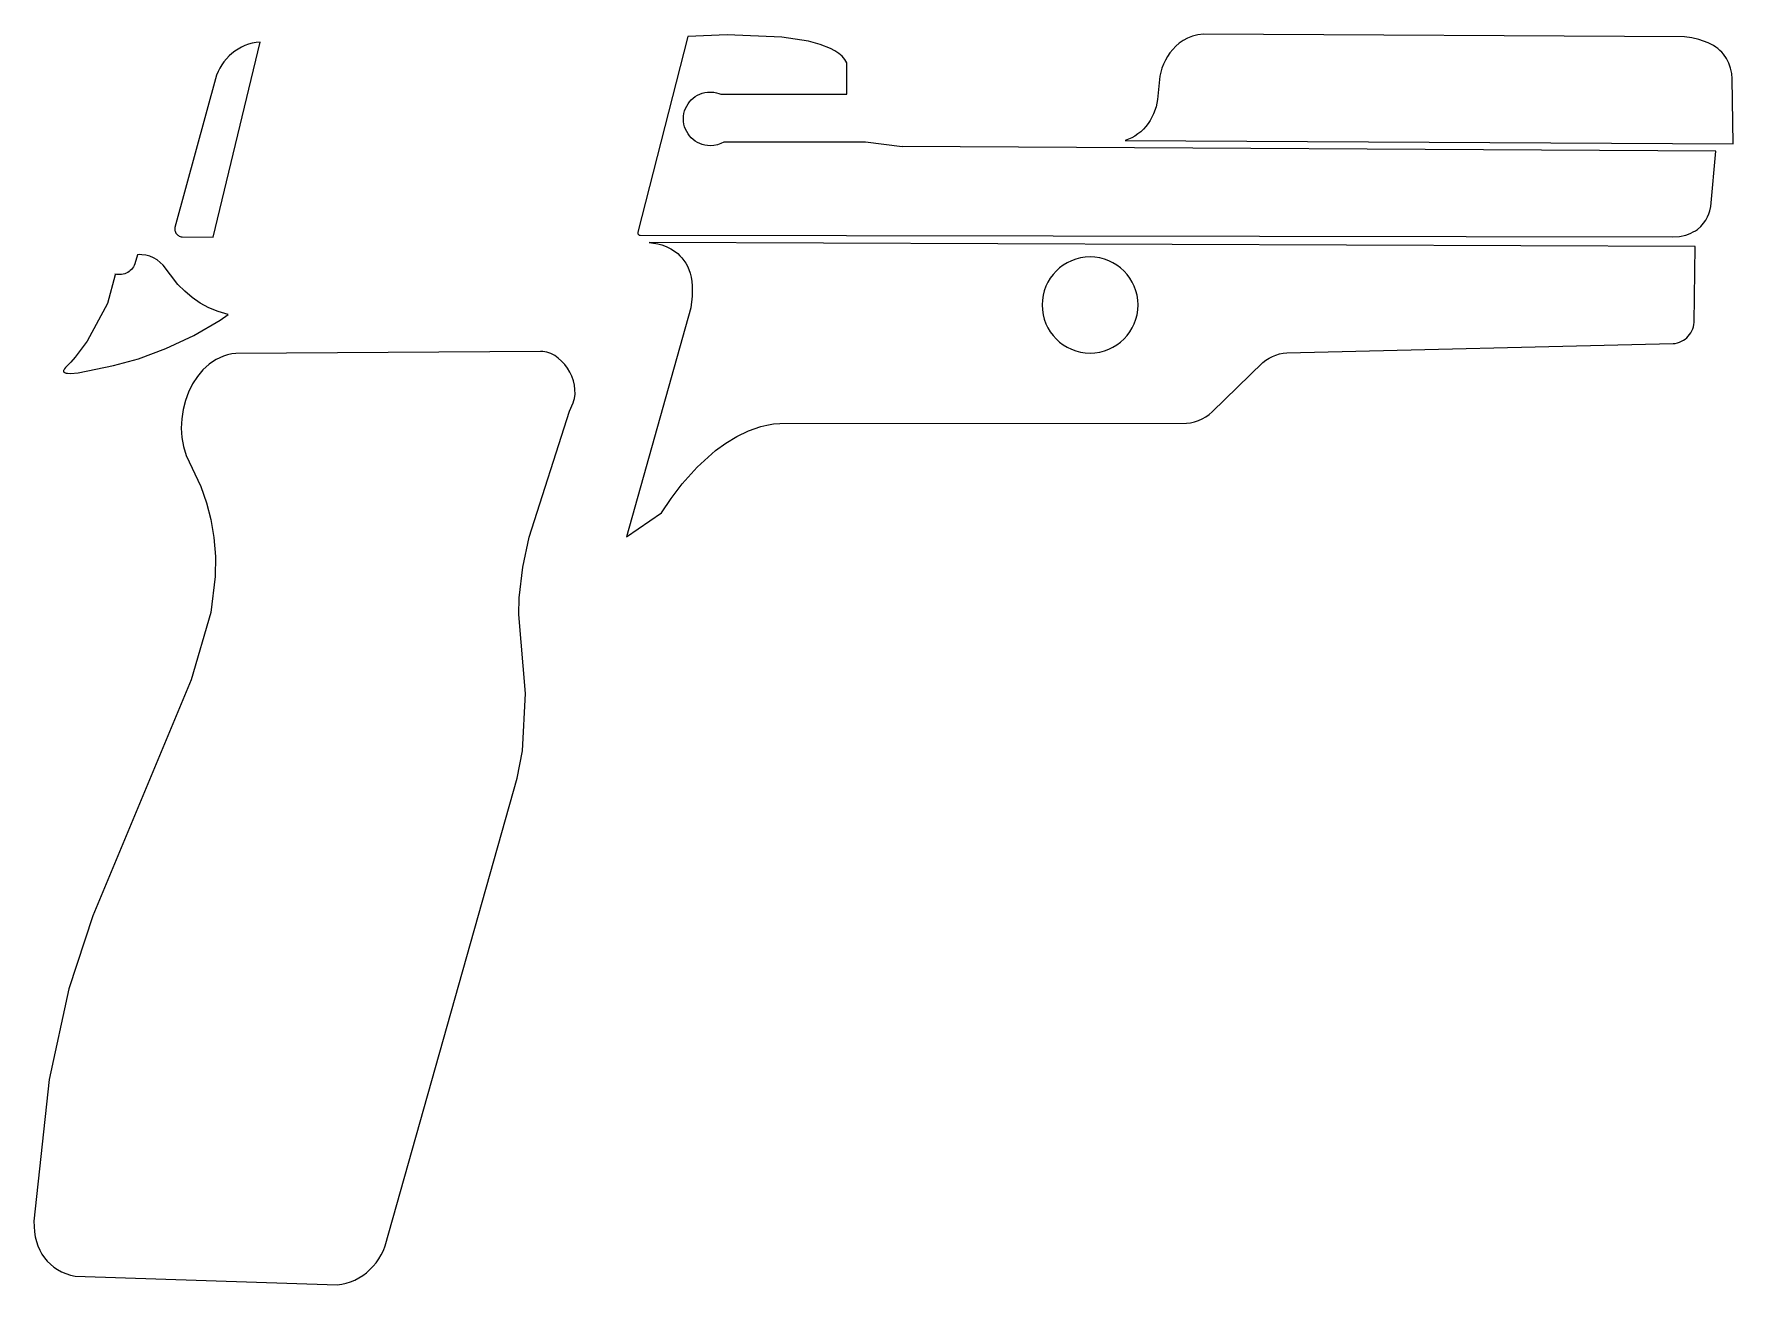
# Model space of a CAD drawing. Header units: metres. Extents: x 163 to 299, y -147 to -46.
import ezdxf

# ---------------------------------------------------------------- set-up
doc = ezdxf.new("R2010")
doc.units = ezdxf.units.M

msp = doc.modelspace()

# ---------------------------------------------------------------- linework, layer by layer
for points in [[(180.942742, -47.10176), (180.62702, -47.138844), (180.318664, -47.199804), (180.01869, -47.283624), (179.728114, -47.389542), (179.447952, -47.516796), (179.17922, -47.66437), (178.923188, -47.831502), (178.680618, -48.017176), (178.45278, -48.22063), (178.24069, -48.440848), (178.045364, -48.677068), (177.867818, -48.928528), (177.709068, -49.194212), (177.570384, -49.473104), (177.452528, -49.764696), (174.108364, -61.975746), (174.101506, -62.053978), (174.103792, -62.130686), (174.114968, -62.205616), (174.134272, -62.278006), (174.16145, -62.347094), (174.195994, -62.412626), (174.23765, -62.47384), (174.285656, -62.529974), (174.339758, -62.58052), (174.399448, -62.62497), (174.464218, -62.662816), (174.53356, -62.693296), (174.606966, -62.715648), (174.684182, -62.729618), (177.176176, -62.734444), (180.94325, -47.10176)], [(232.464102, -55.491634), (229.514146, -55.11927), (218.144344, -55.11927), (217.896186, -55.243984), (217.631264, -55.336694), (217.351864, -55.394352), (217.060526, -55.414164), (216.840562, -55.402988), (216.626948, -55.370476), (216.4207, -55.31739), (216.223088, -55.245), (216.035128, -55.154322), (215.857836, -55.046626), (215.692228, -54.922674), (215.53932, -54.783736), (215.400382, -54.631082), (215.27643, -54.465474), (215.168734, -54.288182), (215.078056, -54.100222), (215.005666, -53.90261), (214.95258, -53.696362), (214.920068, -53.482748), (214.908892, -53.262784), (214.920068, -53.04282), (214.95258, -52.829206), (215.005666, -52.622958), (215.078056, -52.425346), (215.168734, -52.237386), (215.27643, -52.060094), (215.400382, -51.894486), (215.53932, -51.741578), (215.692228, -51.60264), (215.857836, -51.478688), (216.035128, -51.370992), (216.223088, -51.280314), (216.4207, -51.207924), (216.626948, -51.154838), (216.840562, -51.122326), (217.116406, -51.111912), (217.336624, -51.12893), (217.549984, -51.167538), (217.755724, -51.226466), (217.90406, -51.283362), (228.006656, -51.283362), (228.006656, -48.765206), (227.934012, -48.62703), (227.847398, -48.494442), (227.747068, -48.367188), (227.633784, -48.245522), (227.369624, -48.017684), (227.058728, -47.810166), (226.70516, -47.621952), (225.885502, -47.300388), (224.941638, -47.045626), (222.806006, -46.709076), (218.41841, -46.529752), (215.259158, -46.652942), (211.240624, -62.348618), (211.238592, -62.37478), (211.239608, -62.400434), (211.243672, -62.425326), (211.250276, -62.449456), (211.259674, -62.47257), (211.271358, -62.494414), (211.285328, -62.514734), (211.301584, -62.533276), (211.319618, -62.55004), (211.339684, -62.564772), (211.361274, -62.577218), (211.384388, -62.587378), (211.409026, -62.594744), (211.43468, -62.599316), (294.262556, -62.732158), (294.823642, -62.682882), (295.312338, -62.57671), (295.531032, -62.505082), (295.73347, -62.422786), (295.92016, -62.330584), (296.091864, -62.229746), (296.249344, -62.121542), (296.523664, -61.886846), (296.747946, -61.63564), (296.92727, -61.37656), (297.066716, -61.11875), (297.17111, -60.8711), (297.245532, -60.6425), (297.325034, -60.27801), (297.72356, -55.849266), (232.463086, -55.490872)], [(299.033184, -50.043334), (299.002196, -49.61255), (298.914312, -49.194974), (298.772326, -48.796194), (298.579032, -48.422052), (298.337224, -48.078136), (298.198794, -47.919386), (298.049442, -47.770288), (297.889168, -47.631604), (297.71848, -47.504096), (297.537886, -47.388272), (297.108372, -47.173642), (296.376598, -46.907704), (295.795954, -46.765972), (295.204896, -46.674786), (256.631694, -46.45914), (256.165604, -46.519846), (255.739646, -46.630844), (255.352042, -46.785276), (255.001268, -46.976538), (254.6858, -47.197772), (254.404114, -47.44212), (254.154686, -47.702978), (253.935738, -47.973488), (253.740666, -48.257968), (253.56947, -48.55591), (253.42215, -48.86579), (253.298198, -49.18583), (253.119636, -49.849786), (252.947932, -51.70043), (252.824996, -52.298854), (252.622558, -52.867814), (252.493272, -53.13807), (252.346206, -53.396896), (252.182122, -53.643022), (252.001528, -53.875178), (251.805186, -54.092094), (251.593604, -54.292246), (251.367544, -54.474364), (251.127768, -54.637178), (250.874784, -54.779418), (250.609354, -54.899814), (250.33224, -54.996842), (299.107352, -55.253128), (299.033184, -50.043334)], [(212.148928, -63.17996), (212.34273, -63.19393), (212.84184, -63.27902), (213.167722, -63.368682), (213.524084, -63.500508), (213.895178, -63.682626), (214.266018, -63.923164), (214.446612, -64.067944), (214.621364, -64.23025), (214.788242, -64.411352), (214.945722, -64.612266), (215.091518, -64.833754), (215.223852, -65.077086), (215.340692, -65.343024), (215.44026, -65.632838), (215.520524, -65.94729), (215.579706, -66.28765), (215.615774, -66.654934), (215.611202, -67.473576), (215.49106, -68.411852), (210.334606, -86.761828), (213.153752, -84.83854), (213.912958, -83.693762), (214.812372, -82.524092), (216.0143, -81.18856), (217.485468, -79.861156), (218.31173, -79.255112), (219.19311, -78.716378), (220.125036, -78.266544), (221.103952, -77.927708), (221.609666, -77.80655), (222.12554, -77.72146), (222.650812, -77.674978), (255.271778, -77.657706), (255.597914, -77.617828), (255.916684, -77.546708), (256.226564, -77.445616), (256.525014, -77.315314), (256.810002, -77.156564), (257.079496, -76.970382), (257.33121, -76.75753), (261.398512, -72.782684), (261.636764, -72.598788), (261.889748, -72.439022), (262.15594, -72.303894), (262.433562, -72.194166), (262.720582, -72.110854), (263.015222, -72.054466), (263.315704, -72.025764), (294.294814, -71.282306), (294.473884, -71.260208), (294.647366, -71.221346), (294.81399, -71.166482), (294.972994, -71.096632), (295.12387, -71.012558), (295.265348, -70.915022), (295.39692, -70.80504), (295.51757, -70.683374), (295.626282, -70.550786), (295.722294, -70.408292), (295.804844, -70.256654), (295.87317, -70.096888), (295.926256, -69.929756), (295.96334, -69.75602), (295.98366, -69.576696), (296.071798, -63.486284), (212.149182, -63.180214)], [(178.396138, -68.946268), (177.589942, -68.710556), (176.839626, -68.402708), (176.14265, -68.026788), (175.496474, -67.586606), (174.898558, -67.08648), (174.346362, -66.53022), (173.169834, -65.004188), (172.93971, -64.772286), (172.682408, -64.572642), (172.401992, -64.408304), (172.102018, -64.281558), (171.786296, -64.195452), (171.45889, -64.152526), (171.292012, -64.148208), (171.098718, -64.15786), (170.901868, -64.897), (170.849798, -65.017396), (170.786298, -65.130426), (170.712384, -65.235582), (170.628564, -65.332356), (170.535854, -65.420494), (170.435016, -65.499234), (170.327066, -65.568322), (170.212766, -65.62725), (170.092878, -65.675256), (169.968164, -65.71234), (169.839386, -65.73774), (169.70756, -65.750948), (169.573448, -65.751456), (169.437812, -65.73901), (169.301668, -65.713102), (169.3037, -65.713864), (169.305478, -65.715388), (169.307002, -65.717674), (169.308272, -65.720468), (169.309288, -65.724024), (169.31005, -65.728342), (169.311066, -65.738756), (169.310558, -65.766696), (168.692322, -68.051172), (167.066722, -71.072502), (166.121588, -72.365616), (165.767766, -72.777096), (165.345618, -73.192132), (165.252908, -73.304654), (165.217348, -73.357232), (165.190932, -73.406254), (165.181788, -73.429114), (165.175438, -73.450704), (165.173406, -73.460864), (165.172136, -73.47077), (165.171882, -73.480422), (165.17239, -73.489566), (165.17366, -73.498202), (165.175946, -73.506584), (165.180772, -73.51903), (165.186868, -73.530714), (165.194234, -73.54189), (165.20287, -73.552558), (165.212776, -73.562718), (165.223952, -73.57237), (165.24986, -73.59015), (165.28034, -73.605898), (165.315392, -73.619614), (165.398196, -73.641458), (165.497002, -73.65619), (165.73754, -73.665842), (166.355014, -73.61809), (169.1767, -73.044304), (171.178982, -72.487282), (173.38167, -71.683118), (175.62068, -70.64248), (177.736246, -69.398896), (178.394868, -68.946268)], [(247.530366, -64.333882), (247.136666, -64.353694), (246.754396, -64.412114), (246.385334, -64.50711), (246.031512, -64.63665), (245.694962, -64.798702), (245.377462, -64.991488), (245.081044, -65.21323), (244.80774, -65.461642), (244.559074, -65.7352), (244.337332, -66.031618), (244.144292, -66.349118), (243.98224, -66.685668), (243.8527, -67.03949), (243.757704, -67.408552), (243.699538, -67.790822), (243.679472, -68.184522), (243.699538, -68.578222), (243.757704, -68.960492), (243.8527, -69.329554), (243.98224, -69.683376), (244.144292, -70.019926), (244.337332, -70.337426), (244.559074, -70.633844), (244.80774, -70.907402), (245.081044, -71.155814), (245.377462, -71.377556), (245.694962, -71.570342), (246.031512, -71.732394), (246.385334, -71.861934), (246.754396, -71.95693), (247.136666, -72.01535), (247.530366, -72.035162), (247.924066, -72.01535), (248.306336, -71.95693), (248.675398, -71.861934), (249.02922, -71.732394), (249.36577, -71.570342), (249.68327, -71.377556), (249.979688, -71.155814), (250.252992, -70.907402), (250.501658, -70.633844), (250.7234, -70.337426), (250.91644, -70.019926), (251.078492, -69.683376), (251.208032, -69.329554), (251.303028, -68.960492), (251.361194, -68.578222), (251.38126, -68.184522), (251.361194, -67.790822), (251.303028, -67.408552), (251.208032, -67.03949), (251.078492, -66.685668), (250.91644, -66.349118), (250.7234, -66.031618), (250.501658, -65.7352), (250.252992, -65.461642), (249.979688, -65.21323), (249.68327, -64.991488), (249.36577, -64.798702), (249.02922, -64.63665), (248.675398, -64.50711), (248.306336, -64.412114), (247.924066, -64.353694), (247.530366, -64.333882)], [(203.45019, -71.911718), (179.007262, -72.063356), (178.667156, -72.108822), (178.337718, -72.18299), (178.018948, -72.284336), (177.711862, -72.411844), (177.416206, -72.56399), (177.132996, -72.739758), (176.862486, -72.937624), (176.361344, -73.394316), (175.916336, -73.923906), (175.530764, -74.51598), (175.208438, -75.15987), (174.952914, -75.845416), (174.767748, -76.56195), (174.656242, -77.299312), (174.622206, -78.046834), (174.668942, -78.794102), (174.80026, -79.530702), (175.019208, -80.24622), (176.1871, -82.747866), (176.647094, -84.032598), (177.004218, -85.386164), (177.24755, -86.817454), (177.365406, -88.335358), (177.34661, -89.948766), (176.98593, -92.833952), (175.42891, -98.233992), (167.533828, -117.160294), (165.60165, -123.009914), (164.025326, -130.273552), (162.806888, -141.62786), (162.846004, -142.498826), (162.908742, -142.886176), (163.000436, -143.258286), (163.120832, -143.613632), (163.268914, -143.950944), (163.443666, -144.268952), (163.644834, -144.566132), (163.871656, -144.841214), (164.12337, -145.092928), (164.39896, -145.31975), (164.697918, -145.52041), (165.019482, -145.693384), (165.36289, -145.837402), (165.727634, -145.95094), (166.112698, -146.032982), (187.130182, -146.749516), (187.500006, -146.69389), (187.860686, -146.607784), (188.210952, -146.492468), (188.549534, -146.349212), (188.875162, -146.179032), (189.186058, -145.982944), (189.481206, -145.761964), (189.758828, -145.517362), (190.018162, -145.250154), (190.257176, -144.961864), (190.4746, -144.653254), (190.669164, -144.32534), (190.839598, -143.979392), (190.984378, -143.61668), (201.573384, -106.12628), (201.987658, -103.932482), (202.247246, -99.321874), (201.707242, -93.007942), (201.718164, -91.659964), (202.026774, -89.191338), (202.53833, -86.78672), (205.772766, -76.70165), (206.06893, -76.01966), (206.122778, -75.851766), (206.163926, -75.680062), (206.209138, -75.328526), (206.207614, -74.969878), (206.162148, -74.609198), (206.076042, -74.251312), (205.95209, -73.9013), (205.793086, -73.563988), (205.602332, -73.244456), (205.382368, -72.94753), (205.136496, -72.67829), (204.86751, -72.441562), (204.578458, -72.242426), (204.272134, -72.085708), (204.113384, -72.024748), (203.951586, -71.976234), (203.786994, -71.940928), (203.619862, -71.919338), (203.450698, -71.911972)]]:
    msp.add_lwpolyline(points)

doc.saveas('drawing.dxf')
